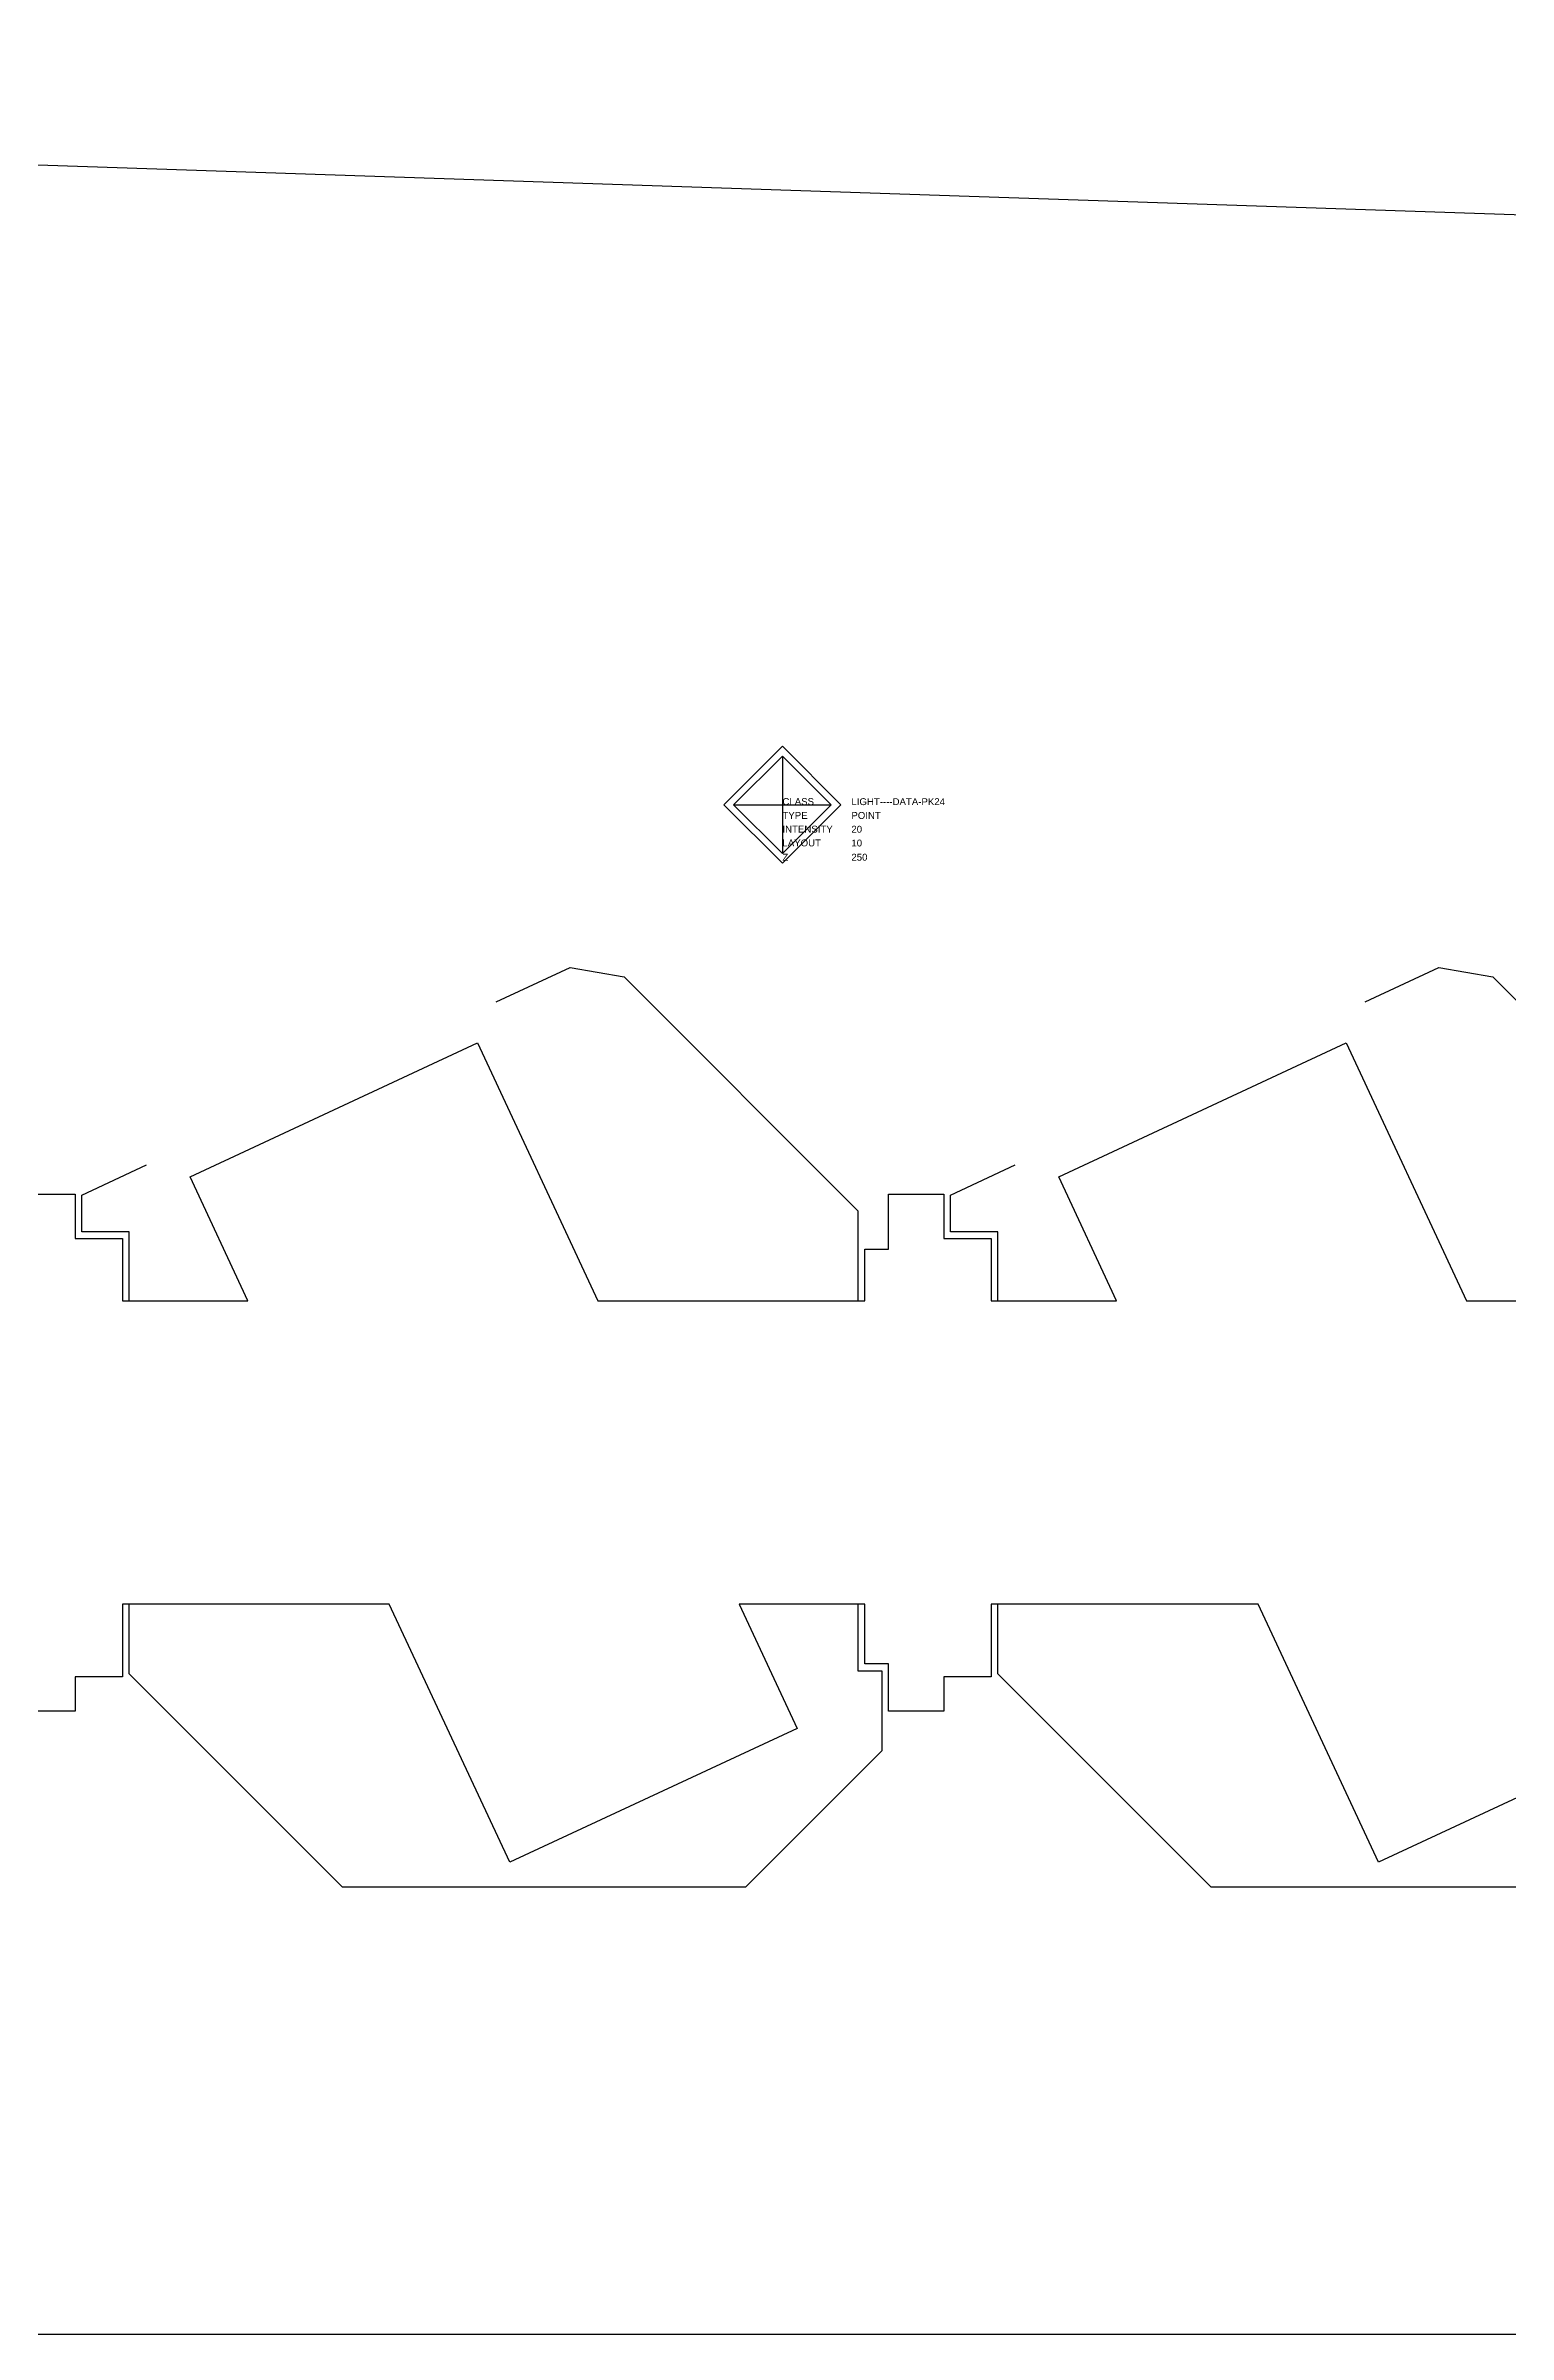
# Model space of a CAD drawing. Header units: millimetres. Extents: x 1600 to 11192, y 921 to 14160.
# Drawn here: x 4318 to 5378, y 9710 to 11370 of the extents above; entities that cross this region are included whole.
import ezdxf

# ---------------------------------------------------------------- set-up
doc = ezdxf.new("R2010")
doc.units = ezdxf.units.MM
doc.linetypes.add('PHANTOM', pattern=[12.7, 6.35, -1.27, 1.27, -1.27, 1.27, -1.27])
doc.layers.add('PK24E-DATA', color=7, linetype='Continuous')
doc.layers.add('PK24E-HELPER', color=253, linetype='PHANTOM', true_color=0xa1a1a1)
doc.styles.get("Standard").update_dxf_attribs({"font": 'arial.ttf'})

# ---------------------------------------------------------------- blocks, each defined once
blk = doc.blocks.new('GirisDoseme')
at = {"color": 3, "elevation": 827.4}
blk.add_lwpolyline([(-1644.5, -639.4), (6056, -639.4), (6139.1, 758.4), (-1643.1, 1020.3), (-1644.5, -639.4)], dxfattribs=at)
at = {"color": 1}
for points in [[(916.5, 187.5), (956.5, 187.5), (956.5, 155.2), (990.8, 155.2), (990.8, 110), (1081.8, 110), (1039.9, 199.9), (1248.3, 297.1), (1335.6, 110), (1529.3, 110), (1529.3, 147.5), (1546.5, 147.5), (1546.5, 187.5), (1586.5, 187.5), (1586.5, 155.2), (1620.8, 155.2), (1620.8, 110), (1711.8, 110), (1669.9, 199.9), (1878.3, 297.1), (1965.6, 110), (2159.3, 110)], [(2110.1, -200), (1901.7, -297.1), (1814.4, -110), (1620.8, -110), (1620.8, -162.6), (1586.5, -162.6), (1586.5, -187.5), (1546.5, -187.5), (1546.5, -153.3), (1529.3, -153.3), (1529.3, -110), (1438.2, -110), (1480.1, -200), (1271.7, -297.1), (1184.4, -110), (990.8, -110), (990.8, -162.6), (956.5, -162.6), (956.5, -187.5), (916.5, -187.5)]]:
    blk.add_lwpolyline(points, dxfattribs=at)
blk = doc.blocks.new('Duvarlar')
at = {"color": 3}
for points in [[(1262, 327), (1315.6, 351.9), (1354.7, 345), (1524.3, 175.4), (1524.3, 110)], [(1892, 327), (1945.6, 351.9), (1984.7, 345), (2154.3, 175.4), (2154.3, 110)], [(995.8, 110), (995.8, 160.2), (961.5, 160.2), (961.5, 186.8), (1008.3, 208.6)], [(1625.8, 110), (1625.8, 160.2), (1591.5, 160.2), (1591.5, 186.8), (1638.3, 208.6)], [(1524.3, -110), (1524.3, -158.3), (1541.5, -158.3), (1541.5, -216.3), (1442.6, -315.2), (1150.5, -315.2), (995.8, -160.5), (995.8, -110)], [(2154.3, -110), (2154.3, -158.3), (2171.5, -158.3), (2171.5, -216.3), (2072.6, -315.2), (1780.5, -315.2), (1625.8, -160.5), (1625.8, -110)]]:
    blk.add_lwpolyline(points, dxfattribs=at)
blk = doc.blocks.new('LIGHT----DATA-PK24')
at = {"color": 9, "true_color": 0xc7c8ca}
for p, q in [((0, 35.6), (0, -35.1)), ((-35.4, 0.3), (35.4, 0.3))]:
    blk.add_line(p, q, dxfattribs=at)
at = {"color": 9}
for points in [[(-42.4, 0.3), (0, 42.7), (42.4, 0.3), (0, -42.1)], [(-35.4, 0.3), (0, 35.6), (35.4, 0.3), (0, -35.1)]]:
    blk.add_lwpolyline(points, close=True, dxfattribs=at)
at = {"layer": 'PK24E-HELPER'}
blk.add_point((0, 0), dxfattribs=at)
at = {"layer": 'PK24E-DATA', "char_height": 5, "attachment_point": 7}
for s, insert in [('CLASS', (0, 0)), ('TYPE', (0, -10)), ('INTENSITY', (0, -20)), ('LAYOUT', (0, -30)), ('Z', (0, -40.3))]:
    blk.add_mtext_dynamic_manual_height_columns(s, width=42.855, gutter_width=17.5, heights=[0], dxfattribs=dict(at, insert=insert))
at = {"layer": 'PK24E-DATA'}
for tag, p in [('COMP_TYPE', (50, 0)), ('LIGHT_TYPE', (50, -10)), ('INTENSITY', (50, -20)), ('LAYOUT_ID', (50, -30)), ('Z', (50, -40.3))]:
    blk.add_attdef(tag, p, '', height=5, dxfattribs=at)

msp = doc.modelspace()

# ---------------------------------------------------------------- block references
for name in ['GirisDoseme', 'Duvarlar']:
    msp.add_blockref(name, (3382.5, 10349.9, -827.4))
msp.add_blockref('LIGHT----DATA-PK24', (4852, 10819.5)).add_auto_attribs({'COMP_TYPE': 'LIGHT----DATA-PK24', 'LIGHT_TYPE': 'POINT', 'INTENSITY': '20', 'LAYOUT_ID': '10', 'Z': '250'})

doc.saveas('drawing.dxf')
